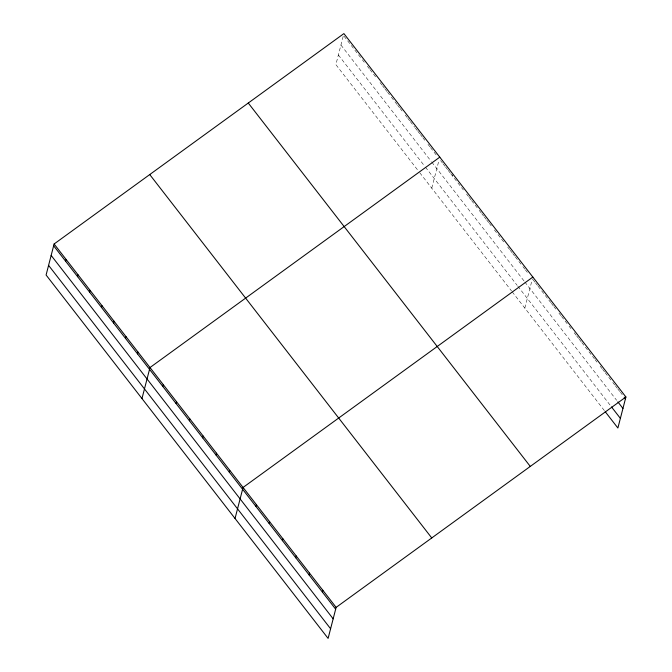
<?xml version="1.0" encoding="UTF-8"?>
<svg xmlns="http://www.w3.org/2000/svg" width="672" height="672" viewBox="0 0 672 672"><rect width="100%" height="100%" fill="white"/><g stroke="black" fill="none" stroke-linecap="round" stroke-linejoin="round"><path stroke-width="0.5" stroke-dasharray="3.36 2.52" d="M343.182 36.364L335.874 64.621L418.513 171.108M431.76 188.177L439.068 159.919M452.609 176.081L453.079 174.283M524.824 308.095L532.384 278.872M344.064 36.212L361.729 58.968M362.359 59.783L364.249 62.219M367.408 66.284L369.298 68.729M369.928 69.535L376.866 78.481M380.024 82.547L381.914 84.983M382.544 85.798L384.434 88.234M385.064 89.048L386.963 91.484M387.593 92.299L389.483 94.735M391.373 97.171L397.051 104.488M397.681 105.302L399.58 107.738M400.21 108.553L402.1 110.998M405.25 115.055L407.148 117.499M407.778 118.306L409.668 120.75M410.298 121.565L414.716 127.252M415.346 128.066L417.236 130.502M417.866 131.317L419.765 133.753M420.395 134.568L422.285 137.004M422.915 137.819L424.805 140.255M427.963 144.32L429.853 146.756M430.483 147.571L436.162 154.888M440.58 160.583L442.487 163.027M443.117 163.85L445.015 166.295M445.645 167.11L447.552 169.554M448.182 170.377L450.08 172.822M450.71 173.636L463.378 189.949M466.544 194.032L468.443 196.476M469.073 197.291L470.971 199.744M471.601 200.558L477.305 207.9M479.203 210.344L481.102 212.797M481.732 213.612L483.63 216.056M484.268 216.871L486.167 219.316M486.797 220.139L488.695 222.583M489.334 223.398L491.232 225.842M494.399 229.925L504.529 242.978M507.688 247.052L509.594 249.505M510.224 250.32L512.123 252.764M512.753 253.579L514.66 256.032M515.29 256.847L522.253 265.818M522.883 266.633L524.782 269.086M525.42 269.9L527.318 272.345M533.014 279.686L534.912 282.131M535.55 282.954L537.449 285.398M538.079 286.213L548.209 299.267M548.839 300.082L550.738 302.526M551.376 303.341L553.274 305.794M553.904 306.608L555.803 309.053M558.97 313.135L560.868 315.58M561.506 316.394L568.47 325.374M569.1 326.189L570.998 328.633M574.165 332.716L576.064 335.16M576.702 335.975L578.6 338.428M579.23 339.242L581.129 341.687M581.767 342.502L591.889 355.555M592.528 356.37L594.426 358.814M595.056 359.638L596.954 362.082M600.121 366.156L602.02 368.609M602.658 369.424L604.556 371.868M605.186 372.683L610.882 380.024M612.788 382.477L614.687 384.922M615.317 385.736L617.215 388.189M617.845 389.004L619.752 391.448M620.382 392.263L622.28 394.716M340.939 45.041L431.147 161.28M431.777 162.095L524.194 281.173M524.824 281.988L616.619 400.277M338.369 54.978L424.788 166.337M425.426 167.152L517.188 285.398M517.826 286.213L610.89 406.132M419.773 172.729L511.526 290.959M512.165 291.774L604.59 410.878"/><path stroke-width="1.01" d="M54.113 243.986L46.091 275.008L328.104 638.4L336.126 607.379L625.909 396.992L343.896 33.6L54.113 243.986L336.126 607.379M65.629 261.232L66.1 259.434M77.616 276.671L78.078 274.873M89.603 292.118L90.065 290.321M101.59 307.566L102.052 305.76M113.576 323.005L114.038 321.208M125.563 338.453L126.025 336.655M137.542 353.892L138.012 352.094M141.977 398.563L149.999 367.542L439.782 157.156M162.826 386.467L163.288 384.67M176.123 403.603L176.585 401.806M189.412 420.731L189.882 418.933M202.709 437.867L203.171 436.069M216.006 454.994L216.468 453.197M229.303 472.13L229.765 470.333M235.04 518.482L243.062 487.46L532.846 277.074M255.889 506.394L256.351 504.588M269.186 523.522L269.648 521.724M282.475 540.649L282.946 538.852M295.772 557.785L296.243 555.988M309.07 574.913L309.532 573.115M322.367 592.049L322.829 590.251M625.909 396.992L617.887 428.014L605.228 411.701M624.179 397.16L625.447 398.79M617.887 401.906L622.952 408.433M611.52 406.946L620.382 418.37M248.27 103.026L530.284 466.418M149.738 174.56L431.752 537.953M53.642 245.784L335.656 609.176M51.156 255.427L333.161 618.82M48.586 265.364L330.599 628.757"/></g></svg>
